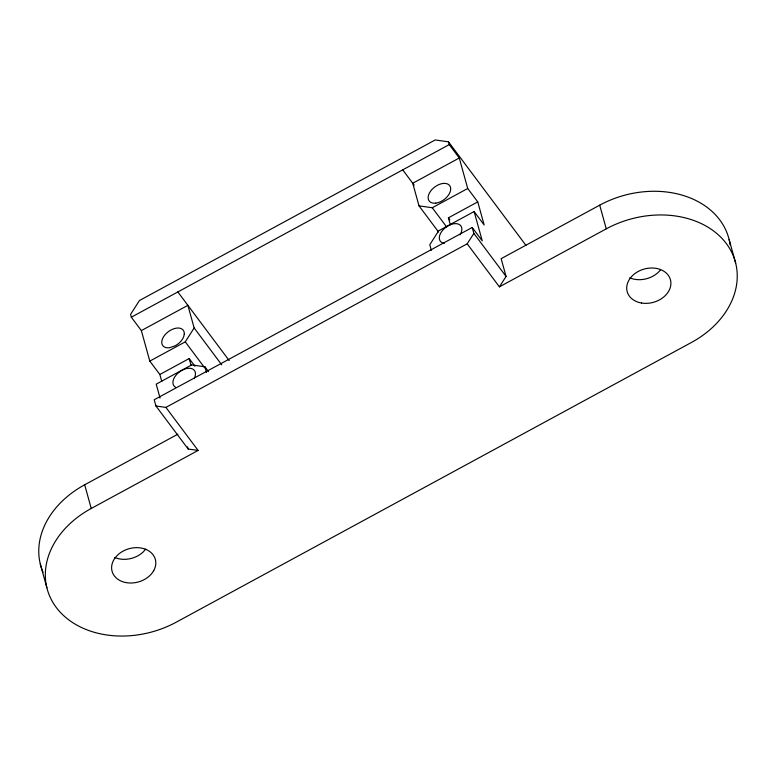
<?xml version="1.0" encoding="UTF-8"?>
<svg xmlns="http://www.w3.org/2000/svg" width="776" height="776" viewBox="0 0 776 776"><rect width="100%" height="100%" fill="white"/><g stroke="black" fill="none" stroke-linecap="round" stroke-linejoin="round"><path stroke-width="1.16" d="M149.807 361.102L185.26 341.857L194.145 327.947L187.879 305.337L141.348 330.595L149.807 361.102L159.837 374.498L161.757 381.414M165.899 407.4L467.2 243.819L473.864 233.392L472.225 227.475L154.22 399.737L155.947 405.993L188.151 449.032L198.103 450.439L165.899 407.4L155.947 405.993M467.2 243.819L499.404 286.858L506.068 276.431L501.141 258.67L599.702 205.165A89.754 69.054 -15.5 0 1 730.148 244.876M145.733 549.068L143.25 551.92A22.436 17.266 -15.5 0 1 114.693 557.488M131.328 317.2L449.246 144.598L448.48 141.833L435.21 139.961L139.447 300.525L130.562 314.435L131.328 317.2L141.348 330.595M449.246 144.598L459.266 157.994L412.745 183.252L419.011 205.863L438.585 232.024M419.011 205.863L432.28 207.745L467.724 188.5L459.266 157.994M159.837 374.498L189.189 358.56L194.96 366.262M450.313 224.749L448.392 217.833L477.754 201.896L467.724 188.5M477.754 201.896L484.146 224.953L474.117 211.557L438.673 230.802L429.788 244.712L431.349 250.347M43.058 572.329A89.754 69.054 -15.5 0 1 84.671 484.787L177.927 434.153M499.404 286.858L606.269 228.842A89.754 69.054 -15.5 0 1 726.346 243.596A89.754 69.054 -15.5 0 1 691.329 342.536L176.297 622.158A89.754 69.054 -15.5 0 1 56.221 607.404A89.754 69.054 -15.5 0 1 91.238 508.464L198.103 450.439M208.54 371.636L204.912 366.786L191.653 364.914L156.199 384.159L160.06 398.069M448.48 141.833L525.934 245.361M472.225 227.475L482.255 240.87L474.117 211.557M473.864 233.392L506.068 276.431M448.392 217.833L449.837 219.763M432.28 207.745L446.685 226.99M402.715 169.857L414.19 185.192M177.849 291.941L229.192 360.568M194.145 327.947L221.694 364.769M185.26 341.857L204.699 367.843M729.12 239.541L735.687 263.219M599.702 205.165L606.269 228.842M204.912 366.786L206.484 372.431M189.189 358.56L191.109 365.477M187.54 446.811L188.151 449.032M84.671 484.787L91.238 508.464M40.313 564.103L46.88 587.781M660.512 269.893A22.436 17.266 -15.5 0 1 629.792 277.837M444.308 243.373A12.823 7.847 -36.8 0 1 441.204 232.218A12.823 7.847 -36.8 0 1 456.87 223.711A12.823 7.847 -36.8 0 1 459.964 234.866M175.677 387.331A12.823 7.847 -36.8 0 1 175.812 375.438A12.823 7.847 -36.8 0 1 190.741 368.387A12.823 7.847 -36.8 0 1 194.068 378.649M184.281 334.155L183.699 336.668A12.823 7.847 -36.8 0 1 177.995 343.991L175.201 345.815L169.372 347.764A12.823 7.847 -36.8 0 1 163.639 336.6C166.627 332.196 171.36 328.908 176.656 328.083A12.823 7.847 -36.8 0 1 184.281 334.155M153.706 570.651L151.98 573.221A22.436 17.266 -15.5 0 1 116.225 577.955L114.324 575.86A22.436 17.266 -15.5 0 1 115.43 557.449L117.603 555.073A22.436 17.266 -15.5 0 1 153.095 554.811L154.521 557.168A22.436 17.266 -15.5 0 1 153.706 570.651M435.782 203.128A12.823 7.847 -36.8 0 0 450.497 187.278A12.823 7.847 -36.8 0 0 431.99 189.46A12.823 7.847 -36.8 0 0 435.782 203.128M641.51 303.018A22.436 17.266 -15.5 0 0 670.522 280.068A22.436 17.266 -15.5 0 0 634.37 273.976A22.436 17.266 -15.5 0 0 641.51 303.018"/></g></svg>
